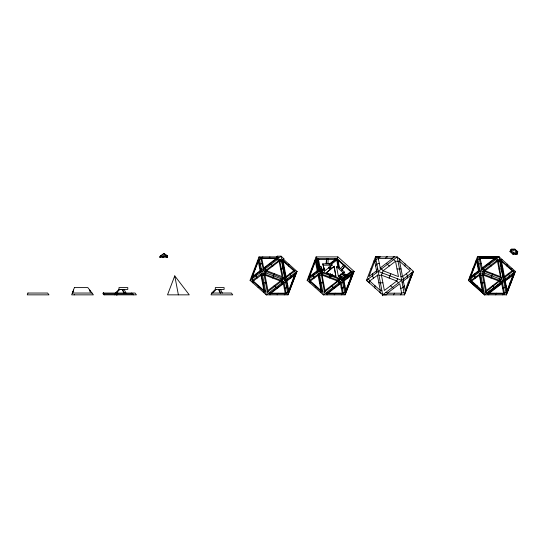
<?xml version="1.0" encoding="UTF-8"?>
<svg xmlns="http://www.w3.org/2000/svg" width="545" height="545" viewBox="0 0 545 545"><rect width="100%" height="100%" fill="white"/><g stroke="black" fill="none" stroke-linecap="round" stroke-linejoin="round"><path stroke-width="0.82" d="M159.93 257.39L159.944 256.484L163.95 253.486L167.601 255.809L167.594 256.715L167.267 257.472L165.271 256.681L162.921 257.417L161.075 256.641L159.93 257.39L160.795 256.641L160.809 255.734M161.075 256.641L161.082 255.734L163.95 253.486L165.285 255.775L165.271 256.681M162.921 257.417L162.928 256.511L161.082 255.734L159.944 256.484M167.267 257.472L167.601 255.809M495.725 258.037C497.558 258.487 495.037 256.668 496.107 258.895M326.087 263.698L326.55 258.705L326.407 263.828M327.974 263.828L328.117 258.705L327.783 259.311M90.647 291.262L90.313 291.813L89.741 290.076M251.804 277.807L251.429 278.393L260.796 270.592L260.517 271.321L261.314 271.451L260.544 271.042M287.753 291.364C289.123 290.962 287.958 293.517 288.673 291.67L295.581 273.358L295.349 274.203M352.336 273.944L352.738 273.386L343.609 280.607C342.512 282.038 344.467 279.435 342.819 280.3M470.158 277.807L469.783 278.393L478.878 271.151C479.961 269.686 478.067 272.289 479.668 271.451M513.867 274.04L513.983 273.358L513.881 274.04M252.417 281.016C252.178 279.387 251.388 281.472 252.417 281.016L264.461 291.8C265.633 293.517 263.848 290.744 265.347 291.337M282.569 260.04L282.228 259.277M294.641 270.729C294.852 272.343 295.703 270.306 294.641 270.729L283.311 260.599M309.499 281.016C309.26 279.387 308.463 281.472 309.499 281.016L321.536 291.8C322.674 293.53 321.012 290.723 322.429 291.337M338.186 260.714C338.322 258.739 336.974 261.532 338.922 260.381M350.367 271.424C352.785 270.79 346.927 274.333 344.42 276.363M470.778 280.92C469.674 280.968 470.601 280.096 471.459 280.62M500.446 259.849L500.964 259.849M162.839 256.395C164.522 255.135 161.804 255.666 163.684 256.402M256.293 273.685L255.932 275.872L257.124 278.059M259.774 272.943L260.128 270.756L258.323 261.266L259.515 259.4L261.859 258.568L276.09 258.568L279.115 261.273L282.044 276.622L266.696 270.756L265.088 268.889M290.764 278.066L291.119 275.879L289.926 273.692M262.792 256.893L261.859 258.568L263.664 268.058L276.09 258.568L277.303 256.177L281.057 256.177L283.856 258.684L283.162 261.273L286.091 276.628L287.276 278.815L286.922 280.995L288.734 290.485L294.6 275.13L294.961 272.95M313.375 273.685L313.014 275.872L314.206 278.059M316.849 272.943L317.21 270.756L315.405 261.266L316.591 259.4M344.358 278.815L344.004 280.995L345.816 290.485L351.682 275.13L352.036 272.95M347.839 278.066L348.201 275.879M372.719 273.685L372.358 275.872L373.55 278.059M376.2 272.943L376.554 270.756L374.749 261.266L375.941 259.4L378.291 258.562L392.523 258.568L395.541 261.266L398.47 276.622L383.121 270.756L381.514 268.889M407.19 278.066L407.544 275.879L406.359 273.692M411.386 272.95L411.025 275.13L405.16 290.485L403.348 280.995L403.709 278.815L402.517 276.622L399.594 261.266L400.01 259.4L399.076 258.568M474.647 273.685L474.286 275.872L475.478 278.059M478.129 272.943L478.483 270.756L476.677 261.266L477.87 259.4L480.22 258.562L494.451 258.568L497.469 261.266L500.399 276.622L485.05 270.756L483.442 268.889M509.119 278.066L509.473 275.879L508.287 273.692M513.315 272.95L512.954 275.13L507.088 290.485L505.276 280.995L505.637 278.815L504.445 276.622L501.523 261.266L501.938 259.4M286.507 280.709C285.784 280.021 286.874 282.194 285.716 280.409M504.861 280.709C504.139 280.021 505.229 282.194 504.07 280.409M252.866 282.855L253.289 280.988L261.634 274.823M258.173 287.603L258.589 285.737M263.473 292.345L263.889 290.478L260.96 275.13M284.483 276.308L286.091 276.628L293.769 270.763L283.162 261.273L283.856 258.684M288.469 266.014L288.884 264.148M309.948 282.855L310.371 280.988L318.716 274.823M315.248 287.603L315.671 285.737M320.555 292.345L320.971 290.478L318.042 275.13M341.633 270.375L345.087 265.79L342.103 269.816M342.819 266.532L343.915 264.741L340.611 268.651M369.299 282.855L369.714 280.988L378.06 274.823M375.014 285.737L374.599 287.603L375.532 288.434M377.385 275.13L380.315 290.478L379.899 292.345L380.832 293.183M404.894 266.014L405.317 264.148L404.376 263.31M471.227 282.855L471.643 280.988L479.995 274.823M476.528 287.603L476.943 285.737M481.828 292.345L482.243 290.478L479.314 275.13M506.823 266.014L507.245 264.148M517.055 254.331L517.75 251.742L514.95 249.242L511.196 249.242L509.984 251.627L513.009 254.331L517.055 254.331L517.75 251.742M280.13 259.522L279.905 260.094L279.312 259.849M264.271 273.937C263.862 272.241 262.84 274.932 264.271 273.937L281.704 280.607C283.673 282.337 281.322 279.578 282.072 279.83M265.238 271.451L265.156 271.022M265.354 271.144C264.945 269.448 263.916 272.139 265.354 271.144L282.671 278.113M267.145 291.296L267.861 291.8M280.116 259.529C278.243 258.609 281.52 259.74 279.265 260.251M283.4 278.74C281.622 275.934 285.233 279.149 283.012 277.855M321.352 273.937C320.944 272.241 319.915 274.932 321.352 273.937L338.786 280.607C339.194 282.303 340.223 279.619 338.786 280.607M321.85 272.01L322.218 271.642L321.809 271.165M324.227 291.296L324.5 291.854L325.093 291.514M338.901 280.307L338.983 280.729M339.154 279.83L339.099 280.43L339.814 280.423M482.625 273.937C482.223 272.241 481.194 274.932 482.625 273.937L500.065 280.607C500.467 282.303 501.495 279.619 500.065 280.607M483.592 271.451C483.66 269.339 482.332 272.153 483.51 271.022M485.5 291.296L485.772 291.854M486.126 292.222C485.684 290.526 484.696 293.224 486.113 292.222M497.394 260.238C499.656 259.761 496.802 258.861 498.287 260.231M500.181 280.307L500.256 280.729M500.426 279.83L500.46 280.505L501.141 280.328M501.121 277.923C502.701 276.805 501.175 279.401 501.366 277.855M501.754 278.74L501.141 278.182L501.373 277.582M482.843 291.725C483.19 294.28 483.851 289.218 482.816 291.8L470.771 281.016L471.445 280.716M500.371 259.434L500.971 259.863M512.314 271.124C513.669 269.264 513.697 272.616 513.002 270.729L500.814 260.108M326.387 272.711L334.289 266.239L335.87 276.335L326.387 272.711L334.289 266.239M336.354 259.74L336.224 260.551L331.524 264.141M336.313 260.626C336.422 258.521 337.266 262.091 336.456 259.945M336.415 260.68L336.544 260.026M336.531 260.714L337.089 260.019M336.878 260.108L337.757 266.525M339.651 278.733L340.094 277.575M340.209 277.541L339.767 278.236M342.328 280.362L341.211 279.939L351.832 271.826L354.066 271.396L345.121 294.852L323.355 294.852L316.114 256.893L337.859 256.893L354.073 271.396L345.101 294.852L342.335 280.362L318.88 271.396L307.155 280.348L323.355 294.852M404.465 294.852L413.417 271.39L397.21 256.899L375.471 256.893L366.499 280.341L369.292 282.848M506.394 294.852L515.345 271.396L499.138 256.899L477.4 256.893L468.428 280.348L484.621 294.845L506.373 294.852L515.338 271.396L484.628 294.852L477.4 256.893L499.138 256.899L506.373 294.852M114.668 294.852L115.363 293.04L118.987 289.415L127.782 289.415L127.782 287.603L118.987 287.603L118.987 289.415M174.761 275.872L167.513 294.852L189.258 294.852L174.761 275.872L178.385 294.852M211.698 293.04L211.004 294.852L232.749 294.852L231.366 293.04L211.698 293.04L215.323 289.415L224.118 289.415L224.118 287.603L215.323 287.603L215.323 289.415M266.273 294.852L250.066 280.341L259.038 256.893L277.991 256.899M251.756 277.541L258.746 259.263L258.466 260.108M277.303 256.177L276.09 258.568M272.684 278.066L274.373 273.685M281.2 278.815L280.362 281.002L267.942 290.485L265.013 275.13L266.696 270.756L279.115 261.266L279.387 260.551L283.441 260.551M261.811 271.39L285.246 280.362L281.057 256.177L277.78 258.684L277.507 259.406L250.073 280.348M281.717 280.593L281.949 279.994L281.697 280.811L281.915 280.11L282.324 280.586M281.799 281.016L281.969 280.321L281.785 281.029L267.677 291.8C265.81 291.664 268.358 293.394 267.908 291.2M307.155 280.348L316.114 256.893L317.503 258.705L318.75 265.265M315.541 260.108L315.821 259.263L308.831 277.541L309.676 277.93M314.567 260.946L315.405 261.266L309.533 276.615L317.21 270.756L318.403 268.889M319.036 267.799L319.629 266.239L321.209 266.846L322.333 272.711L321.209 266.846M322.926 272.943L322.095 275.13L325.018 290.485L337.444 281.002L338.275 278.815M329.466 276.335L330.515 273.59M320.753 273.338L321.243 273.597L324.336 291.643C323.968 290.683 324.159 293.666 324.82 291.895M324.452 291.337L324.834 291.895M329.766 278.066L330.604 275.879M338.881 267.684L337.171 258.705L337.859 256.893M324.684 291.718L324.888 291.493M339.099 280.43L324.759 291.8L325.004 291.194M331.455 276.192L332.259 274.101M345.755 291.67L345.394 292.488L352.383 274.203M373.911 260.946L374.749 261.266L368.883 276.615L376.554 270.756L377.746 268.889M382.338 295.758L382.944 294.184M389.116 278.066L390.799 273.685M397.625 278.815L396.787 281.002L384.368 290.485L381.439 275.13L383.121 270.756L395.541 261.266L399.594 261.266L410.201 270.756L402.517 276.622L400.909 276.301M404.445 294.852L397.21 256.899L366.499 280.348L382.699 294.852L404.445 294.852L413.41 271.396L382.692 294.852L375.464 256.893L380.478 256.899M476.82 260.108L477.1 259.263L470.11 277.541L470.935 277.875M475.846 260.946L476.677 261.266L470.812 276.615L478.483 270.756L479.675 268.889M485.854 291.664L485.956 291.364M491.045 278.066L492.728 273.685M486.045 291.8L500.378 280.43M499.554 278.815L498.716 281.002L486.297 290.485L483.367 275.13L485.05 270.756L497.469 261.266L501.523 261.266L512.13 270.756L504.445 276.622L502.837 276.301M511.401 252.464L511.673 251.742L514.95 249.242L515.727 253.296L515.447 254.011M513.009 254.331L513.281 253.609L517.334 253.609M514.678 249.957L514.95 249.242L511.196 249.242L509.984 251.627M516.537 251.627L516.817 250.911M507.027 291.67L506.666 292.488L513.812 274.121M264.216 274.04L264.502 273.338L263.93 274.203L267.254 291.643L267.793 291.5M265.142 271.642L265.272 270.722L278.42 260.892M264.039 274.169L264.373 273.508M265.102 271.424L265.333 270.817M265.122 271.751L265.367 270.926M279.885 261.457L283.127 277.548L282.787 278.182M282.555 278.413L282.916 277.637M321.121 274.169L321.352 273.57M321.223 274.115L321.584 273.338M324.759 291.8L324.99 291.2M338.772 280.825L339.017 280.001M338.806 280.934L339.038 280.328M482.393 274.169L482.625 273.57L482.284 274.203L485.609 291.643L485.97 291.364M483.722 270.926L483.497 271.642L483.626 270.722L497.735 259.945L497.708 260.326M482.495 274.115L482.856 273.338M483.476 271.751L483.708 271.144L501.141 277.814M500.044 280.825L500.296 280.001M501.08 278.018L501.277 277.637M500.078 280.934L500.31 280.328M501.25 278.154L498.157 260.108M261.232 257.962C260.714 256.933 259.999 259.018 261.232 257.962L276.424 257.962M277.357 258.044L277.95 257.662L278.113 258.044M269.659 293.789C269.196 292.76 268.399 294.845 269.659 293.789L285.825 293.789C287.065 292.726 286.329 294.818 285.825 293.789M318.914 259.311C318.348 258.296 317.721 260.367 318.914 259.311L335.08 259.311C336.313 258.248 335.591 260.333 335.08 259.311M326.741 293.789C326.278 292.76 325.474 294.845 326.741 293.789L342.907 293.789C344.168 292.726 343.37 294.811 342.907 293.789M488.013 293.789C487.55 292.76 486.753 294.845 488.013 293.789L504.18 293.789C505.447 292.726 504.65 294.811 504.18 293.789M264.386 273.638L264.046 273.897M321.468 273.638L321.128 273.897M339.746 278.107L340.094 277.848M482.741 273.638L482.4 273.897M485.786 291.854L486.344 291.623M380.403 268.726L378.291 258.562L379.225 256.899L375.471 256.893L375.948 259.4M268.971 258.568L269.904 256.899M270.034 294.852L270.967 293.183L283.386 283.7L285.199 293.183L284.265 294.852M277.146 294.852L278.079 293.183M327.109 294.852L328.042 293.183L340.468 283.7L342.28 293.183L341.347 294.852M334.228 294.852L335.161 293.183M385.41 258.562L386.344 256.893L387.59 256.899M393.572 294.852L394.505 293.183M400.691 294.852L401.624 293.183L399.812 283.7L387.393 293.183L386.459 294.852L382.706 294.852M482.332 268.726L480.22 258.562L481.153 256.893M487.339 258.562L488.272 256.893M495.385 256.899L494.451 258.568L482.032 268.051M488.388 294.852L489.321 293.183L501.741 283.7L503.553 293.183L502.619 294.852M495.5 294.852L496.434 293.183M317.762 270.729L317.653 271.41L318.028 270.647L315.712 259.945L316.502 260.251M259.222 266.008L260.415 264.148L262.758 263.31M261.321 268.889L260.128 270.756L252.451 276.615L258.323 261.266L257.485 260.946M285.73 282.862L286.922 280.995L294.6 275.13M287.828 285.737L286.636 287.603L284.292 288.441M316.304 266.008L317.497 264.148M319.854 270.375L320.29 269.7L318.845 265.79L318.416 266.464L319.854 270.375L319.656 269.325M342.812 282.862L344.004 280.995L351.682 275.13M344.91 285.737L343.718 287.603L341.374 288.441L341.068 287.767M375.648 266.008L376.84 264.148L379.197 263.31M402.156 282.862L403.348 280.995L411.025 275.13L411.863 275.45M404.254 285.737L403.062 287.603L400.718 288.441M477.584 266.008L478.769 264.148L481.126 263.31M504.084 282.862L505.276 280.995L512.954 275.13L513.792 275.45M506.182 285.737L504.99 287.603L502.647 288.441L502.347 287.767M479.539 258.037C478.742 257.26 478.851 258.534 479.838 258.712M167.594 256.715L166.968 257.472L164.822 256.688L162.43 257.417L160.795 256.641M516.415 253.153L516.415 252.594M511.346 269.032L511.946 268.358M280.178 259.72L279.36 259.406L280.055 259.434M74.147 294.852L74.604 294.402M104.047 293.946L104.047 294.852L104.504 294.402M116.269 293.04L119.893 289.415M212.605 293.04L216.229 289.415M319.997 267.03C320.269 267.002 317.34 255.932 318.859 259.386M511.339 250.952L512.014 250.768M276.601 258.868L263.33 269.005C261.525 269.836 264.012 268.821 263.63 269.68M252.335 280.593L261.055 273.937C260.783 272.541 262.615 274.448 261.116 274.033M282.399 278.584L283.584 277.678M294.722 271.151L285.321 278.12M259.038 256.893L266.267 294.852L296.984 271.396L283.468 259.297M269.611 293.523L283.72 282.753C285.594 282.392 282.01 281.847 284.109 282.753L286.166 293.523M295.254 273.944L286.527 280.607L285.737 280.3M321.659 269.864L324.207 267.915M329.085 264.189L335.134 259.57L334.78 258.637M321.979 270.306L323.955 268.801M329.929 264.236L337.171 258.705L351.832 271.826M322.115 271.328L324.8 269.271M324.52 271.035L332.198 265.177L331.592 263.828L322.797 263.828L324.52 271.035L322.797 263.828M338.377 276.335L344.474 272.105L337.92 266.239L336.565 266.846L338.377 276.335L344.474 272.105M338.888 279.04L343.643 275.416L345.223 276.015L340.468 279.646M342.028 280.001L343.37 278.972M323.355 294.852L354.066 271.396M326.693 293.523L340.802 282.753C342.676 282.392 339.092 281.847 341.19 282.753L343.248 293.523M380.097 268.051L392.523 258.568L393.456 256.899L394.709 256.899M495.807 258.221L481.698 268.998C479.934 269.789 482.23 268.869 481.998 269.673M504.207 277.718L503.682 278.113L513.077 271.151L512.402 271.451M484.628 294.852L503.6 280.362L499.138 256.899L468.428 280.348L484.628 294.852M487.966 293.523L502.817 282.276L502.074 282.753M513.608 273.944L504.888 280.607L504.098 280.3M513.799 253.153C514.834 252.165 512.32 252.219 513.458 253.153M343.261 277.507L346.94 275.552L346.518 274.762L342.832 273.127M344.747 276.724L346.954 275.552L346.824 276.342L346.94 275.552L342.526 273.597M345.673 275.402L346.102 276.192L342.417 278.154L342.287 278.945L345.23 277.385M130.889 293.496L131.795 293.04L131.795 293.946M500.582 259.27L500.453 259.856M261.266 274.169L261.941 273.869M262.022 273.897L261.341 274.203L264.672 291.636M252.097 278.802L253.289 280.988L253.963 280.689M263.01 282.916L263.685 282.617M285.028 277.855C287.058 277.105 285.205 279.292 285.709 277.555L282.583 261.157M285.11 277.882L285.859 277.637M285.26 278.018L285.934 277.718M338.997 260.251L338.111 260.714L339.542 268.188M318.198 274.033L319.097 273.897L318.348 274.169L318.082 273.433L318.634 273.835L321.748 291.636M318.266 274.115L319.023 273.869M313.777 277.269L314.451 276.962M310.091 280.293L309.417 280.593L318.873 273.733M309.465 280.702L310.139 280.403M351.055 271.029L350.374 271.328L344.665 266.226M350.381 271.533L351.055 271.233M350.408 271.648L351.082 271.342M320.821 291.153L321.496 290.853M398.92 261.573L399.594 261.266M368.522 278.802L369.714 280.988L380.315 290.478L380.989 290.178M500.201 260.381L500.95 259.951M500.262 261.457L500.937 261.15M500.848 261.573L501.523 261.266M479.471 274.033L480.377 273.897L479.62 274.169L479.464 273.352L479.907 273.835L479.62 274.169M479.546 274.115L480.22 273.815M475.049 277.269L475.724 276.962M471.364 280.293L470.689 280.593L480.145 273.733M470.737 280.702L471.411 280.403M470.771 280.811L471.445 280.512M476.793 286.411L477.468 286.105M512.327 271.233L513.002 270.933M512.355 271.342L513.029 271.042M503.546 277.936C505.726 277.93 503.069 278.536 504.22 277.637M503.621 278.018L504.295 277.718M470.451 278.802L471.643 280.988L482.243 290.478L482.918 290.178M482.093 291.153L482.768 290.853M287.542 292.352L285.199 293.183L270.967 293.183L269.55 292.352M344.624 292.352L342.28 293.183L328.042 293.183L326.632 292.352M403.968 292.352L401.624 293.183L387.393 293.183L385.983 292.352M505.896 292.352L503.553 293.183L489.321 293.183L487.911 292.352M162.928 256.511L165.285 255.775L167.274 256.566M263.242 269.68L263.255 268.971M502.149 282.78L501.775 282.078L502.47 282.753L504.527 293.523M279.299 259.897L279.932 260.231M320.971 272.779L321.312 272.779M339.249 279.769L339.787 279.905M279.115 261.273L283.162 261.273M280.58 268.944L284.626 268.951M397.005 268.944L401.059 268.944M498.934 268.944L502.987 268.944M262.567 275.45L265.013 275.13L280.362 281.002L281.969 282.869M319.649 275.45L322.095 275.13L337.444 281.002L339.051 282.869M266.478 282.807L262.424 282.8M378.993 275.45L381.439 275.13L396.787 281.002L398.395 282.869M323.56 282.807L319.506 282.8M382.903 282.807L378.85 282.8M480.922 275.45L483.367 275.13L498.716 281.002L500.324 282.869M484.832 282.807L480.779 282.8M336.762 260.408L336.34 260.244M264.161 273.597L263.671 273.338M482.516 273.597L482.032 273.338M340.366 278.393L339.916 277.712L339.63 278.406L322.197 271.751M337.171 258.705L317.503 258.705L319.997 271.826M323.396 265.177L332.198 265.177M72.792 291.854L73.698 291.854M89.877 291.854L90.647 291.854M72.335 293.04L92.01 293.04M115.445 293.946L103.141 293.946L103.141 293.04L135.031 293.04L136.413 294.852L104.047 294.852M266.273 294.852L288.019 294.852L296.991 271.396L288.019 294.852L281.561 260.946M482.243 290.478L483.851 290.798M380.315 290.478L381.922 290.798M322.579 290.798L320.971 290.478L310.371 280.988L309.178 278.802M265.497 290.798L263.889 290.478L253.289 280.988M500.664 260.081L504.064 277.548M512.818 273.638L513.601 274.04M512.811 273.815L513.601 274.121M512.831 273.876L513.656 274.203M512.293 274.04L513.083 274.339M476.677 261.266L477.468 261.566M478.912 270.082L479.702 270.381M504.616 279.905L505.406 280.205M480.165 271.39L503.6 280.362M504.036 280.518L504.827 280.825M510.338 282.916L510.869 283.121L510.025 282.807M473.442 268.828L472.91 268.624L473.741 268.944M478.898 271.042L479.689 271.342M504.057 281.37L504.847 281.67M474.518 274.476L475.308 274.782M507.409 290.594L507.94 290.798M469.974 276.295L470.505 276.499M470.165 277.63L470.955 277.93M470.171 277.712L470.948 278.107M374.749 261.266L375.539 261.566M378.237 271.39L401.672 280.355M408.096 282.807L408.927 283.127M315.596 260.081L316.441 260.326M315.405 261.266L316.195 261.566M350.891 274.83L352.52 275.45M343.636 275.416L345.217 276.022M343.343 279.905L344.133 280.205M342.798 280.409L343.588 280.709M312.169 268.828L311.638 268.624L312.469 268.944M342.757 280.518L343.548 280.825M349.066 282.916L349.597 283.121L348.746 282.807M342.71 280.627L343.5 280.934M318.389 271.451L317.599 271.151L308.886 277.807C308.252 279.449 308.429 276.383 309.628 277.848M313.246 274.476L314.036 274.782M346.13 290.594L346.668 290.798M308.702 276.295L309.233 276.499M309.676 278.107L308.886 277.63M259.42 260.251L258.63 259.945L260.68 270.729L261.471 271.029M258.575 260.026L259.366 260.326M258.514 260.081L259.304 260.381M293.81 274.83L295.438 275.45M260.626 270.824L261.416 271.124M260.578 270.926L261.368 271.233M285.682 280.518L286.472 280.825M291.67 282.807L292.502 283.127M285.635 280.627L286.425 280.934M285.58 280.723L286.37 281.029L288.428 291.8M286.609 286.111L287.399 286.418M251.62 276.295L252.151 276.499M289.054 290.594L289.586 290.798M287.692 291.425L288.482 291.725M370.981 268.624L371.813 268.944M254.556 268.624L255.387 268.944M341.681 274.244L346.102 276.192M165.932 256.123L166.45 256.559L165.912 256.429M340.312 278.229L339.501 275.654M393.599 288.441L390.574 285.743M510.263 250.911L513.281 253.609M488.238 263.31L491.263 266.008M494.117 287.603L495.528 288.441M386.31 263.31L389.334 266.008M334.255 288.441L331.231 285.743M276.37 257.846L279.387 260.551M269.877 263.31L272.909 266.008M277.173 288.441L274.149 285.743M165.666 256.429L166.225 256.436M409.683 268.051L410.617 268.889M338.322 260.551L343.766 265.415M336.565 266.846L343.125 272.711M265.04 271.328L264.257 271.648M118.013 293.496L117.556 293.04L117.556 293.946M492.51 285.743L494.117 287.61M483.456 271.424L482.856 271.192L482.611 271.648M220.5 289.415L222.312 293.04M218.933 289.415L220.745 293.04M218.484 289.415L220.296 293.04M124.171 289.415L125.984 293.04M122.598 289.415L124.41 293.04M122.148 289.415L123.96 293.04M330.168 266.069L331.408 268.671M329.895 266.042L331.135 268.651M329.105 267.765L330.038 269.721M328.526 267.091L329.766 269.693M496.059 258.637L495.759 257.962L479.593 257.962L479.893 258.637M502.054 282.106L502.354 282.78M501.945 282.119L502.245 282.794M503.192 287.46L503.498 288.142M488.749 263.61L489.056 264.284M480.22 258.562L480.526 259.236M479.457 258.112L479.757 258.786M479.362 258.173L479.661 258.848M479.552 258.895L479.253 258.221L481.303 268.998M378.291 258.562L378.598 259.236M340.782 282.106L341.081 282.78M340.577 282.106L340.972 282.794M341.919 287.46L342.219 288.142M318.478 258.786L318.777 259.461M318.375 258.848L318.682 259.522M283.7 282.106L284 282.78M283.495 282.106L283.891 282.794M285.743 292.209L286.043 292.883M261.171 258.037L261.477 258.712M261.089 258.112L261.396 258.786M260.994 258.173L261.3 258.848M261.191 258.895L260.885 258.221L263.542 270.354M261.913 263.61L262.213 264.291M263.051 268.971L263.657 270.32M73.016 291.262L73.561 291.813L73.473 290.076M318.648 264.741L320.085 268.651M504.725 281.029L506.782 291.8M500.303 279.776L500.582 281.24M343.452 281.029L345.51 291.8M340.652 273.999L341.286 277.316M340.284 275.027L340.911 278.291M339.024 279.776L339.303 281.24M334.065 266.846L335.87 276.335M281.949 279.776L282.235 281.234M476.984 259.945L479.035 270.729M479.702 274.203L483.027 291.636M319.629 266.239L320.746 272.105M133.212 294.852L133.164 293.946L116.657 293.946L116.657 294.852M116.882 293.946L116.882 294.852M116.773 293.946L116.773 294.852M103.536 293.04L103.536 293.946M103.461 293.04L103.461 293.946M103.373 293.04L103.373 293.946M103.257 293.04L103.257 293.946M277.119 257.512L277.964 257.281L277.119 257.512M511.012 250.571L511.857 250.339L511.04 250.489M166.061 255.55L166.825 256.034L166.089 255.523M282.548 259.195C282.76 260.803 283.618 258.78 282.548 259.195M516.442 252.253C516.68 253.888 517.478 251.804 516.442 252.253M513.274 252.355C513.683 254.052 514.705 251.361 513.274 252.355M27.945 293.04L27.25 294.852L48.995 294.852L47.613 293.04L27.945 293.04M74.413 287.603L71.647 294.852L93.393 294.852L87.854 287.603L74.413 287.603M160.618 255.966L161.306 255.462L160.618 255.966M117.046 294.852L117.046 293.946L116.977 294.852"/></g></svg>
